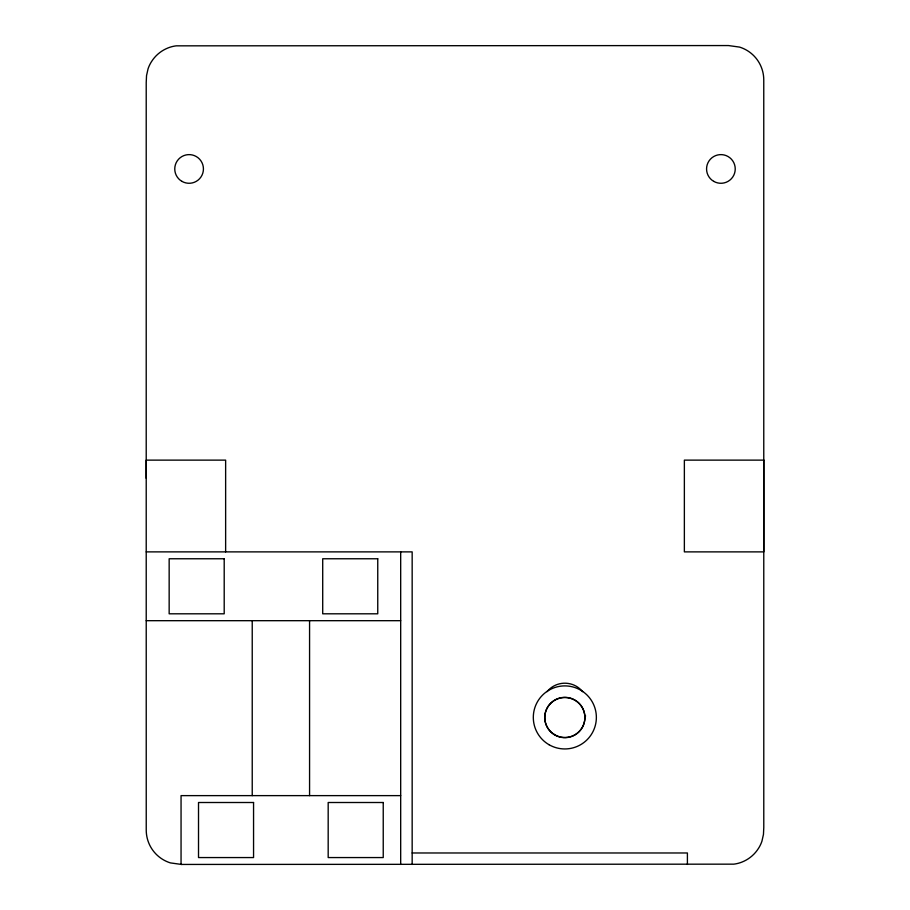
<?xml version="1.0" encoding="UTF-8"?>
<svg xmlns="http://www.w3.org/2000/svg" width="910" height="910" viewBox="0 0 910 910"><rect width="100%" height="100%" fill="white"/><g stroke="black" fill="none" stroke-linecap="round" stroke-linejoin="round"><path stroke-width="1.36" d="M146.214 478.307L146.214 82.605L146.533 75.621L148.057 68.819A33.181 33.181 0 0 1 150.207 63.859A35.206 35.206 0 0 1 151.595 61.493A34.5 34.5 0 0 1 167.952 47.968A33.374 33.374 0 0 1 176.233 45.841L728.466 45.557L739.557 47.092A34.387 34.387 0 0 1 763.763 79.966L763.786 827.395L763.467 834.379L761.943 841.181A33.181 33.181 0 0 1 759.793 846.141A35.206 35.206 0 0 1 758.405 848.507A34.5 34.5 0 0 1 742.048 862.043A33.374 33.374 0 0 1 733.767 864.159L181.056 864.443L181.056 795.624L400.684 795.624M146.214 551.881L412.162 551.881L412.162 864.443M146.214 620.688L400.684 620.688M412.162 852.977L687.403 852.977L687.403 864.443M181.534 864.443L170.443 862.908A34.387 34.387 0 0 1 146.237 830.034L146.214 460.13L225.635 460.13L225.635 551.881M400.684 551.881L400.684 864.443M309.571 620.688L309.571 795.624M252.229 620.688L252.229 795.624M585.596 715.897A22.932 22.932 0 0 1 584.903 717.262M547.035 691.68A22.932 22.932 0 0 1 582.65 691.68M763.786 460.13L684.365 460.13L684.365 551.881L763.786 551.881L763.786 460.13M224.201 558.763L169.158 558.763L169.158 613.806L224.201 613.806L224.201 558.763M377.752 558.763L322.709 558.763L322.709 613.806L377.752 613.806L377.752 558.763M253.56 802.506L198.517 802.506L198.517 857.561L253.56 857.561L253.56 802.506M383.235 802.506L328.18 802.506L328.18 857.561L383.235 857.561L383.235 802.506M549.071 744.733A31.543 31.543 0 0 0 596.368 717.421A31.543 31.543 0 0 0 549.071 690.11A31.543 31.543 0 0 0 549.071 744.733M553.587 734.04A20.066 20.066 0 0 0 584.857 718.843A20.066 20.066 0 0 0 556.067 699.369A20.066 20.066 0 0 0 553.587 734.04M181.932 181.363A14.332 14.332 0 0 0 203.43 168.953A14.332 14.332 0 0 0 181.932 156.531A14.332 14.332 0 0 0 181.932 181.363M713.736 181.363A14.332 14.332 0 0 0 735.235 168.953A14.332 14.332 0 0 0 713.736 156.531A14.332 14.332 0 0 0 713.736 181.363M553.951 734.461A20.066 20.066 0 0 0 584.88 718.593A20.066 20.066 0 0 0 555.669 699.744A20.066 20.066 0 0 0 553.951 734.461"/></g></svg>
